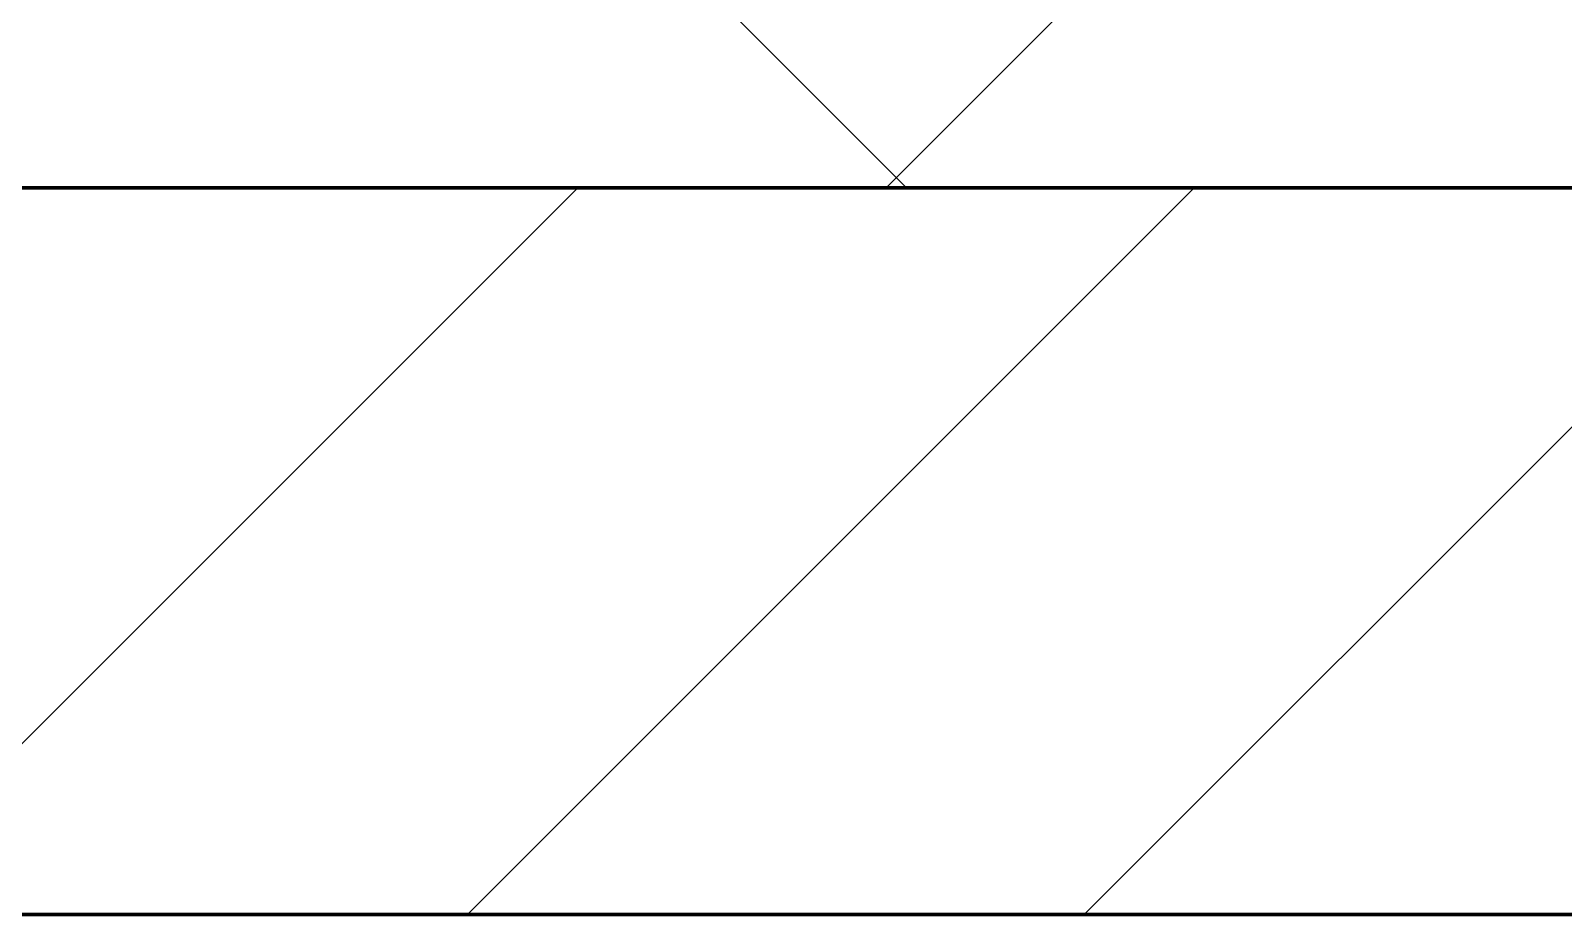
# Model space of a CAD drawing. Header units: millimetres. Extents: x -853432 to -773672, y -18171 to 22484.
# Drawn here: x -784278 to -783856.2, y -4021 to -3777.7 of the extents above; entities that cross this region are included whole.
import ezdxf

# ---------------------------------------------------------------- set-up
doc = ezdxf.new("R2010")
doc.units = ezdxf.units.MM
for name, color, linetype, lineweight in [('A-GLAZ-CURT', 2, 'Continuous', 9), ('A-WALL', 5, 'Continuous', 35), ('A-WALL-PATT', 1, 'Continuous', 35)]:
    doc.layers.add(name, color=color, linetype=linetype, lineweight=lineweight)

# ---------------------------------------------------------------- blocks, each defined once
blk = doc.blocks.new('PPLS-PP19_Custom Tile Pattern - Custom Tile Pattern-V171-4251-01 ENLARGED CONCOURSE LEVEL - REFLECTED CEILING PLAN - SHEET 2')
at = {"layer": 'A-GLAZ-CURT'}
for p, q in [((-300, -50), (300, -50)), ((300, -50), (-300, -50))]:
    blk.add_line(p, q, dxfattribs=at)
blk = doc.blocks.new('PPLS-PP19_Custom Tile Pattern - Custom Tile Pattern-V172-4251-01 ENLARGED CONCOURSE LEVEL - REFLECTED CEILING PLAN - SHEET 2')
at = {"layer": 'A-GLAZ-CURT'}
for p, q in [((-300, -50), (300, -50)), ((300, -50), (-300, -50))]:
    blk.add_line(p, q, dxfattribs=at)
blk = doc.blocks.new('*U1100')
at = {"layer": 'A-GLAZ-CURT'}
for name, p in [('PPLS-PP19_Custom Tile Pattern - Custom Tile Pattern-V171-4251-01 ENLARGED CONCOURSE LEVEL - REFLECTED CEILING PLAN - SHEET 2', (51602.37, -7350)), ('PPLS-PP19_Custom Tile Pattern - Custom Tile Pattern-V172-4251-01 ENLARGED CONCOURSE LEVEL - REFLECTED CEILING PLAN - SHEET 2', (52202.37, -7350))]:
    blk.add_blockref(name, p, dxfattribs=at)

msp = doc.modelspace()

# ---------------------------------------------------------------- hatches: boundary and pattern name
at = {"layer": 'A-WALL-PATT', "lineweight": 9}
h = msp.add_hatch(dxfattribs=at)
h.set_pattern_fill('FP_4', color=256, style=0, pattern_type=2)
h.set_pattern_definition([(45, (0, 0), (-212.13203, 212.13203), []), (135, (0, 0), (-212.13203, -212.13203), [])])
h.paths.add_polyline_path([(-779464.45, -3820.98), (-778775.03, -3820.98), (-778775.03, -3770.98), (-827933.88, -3770.98), (-828045.79, -3820.98), (-779602.34, -3820.98)])
h.paths.add_polyline_path([(-828965.42, -3820.98), (-828156.1, -3820.98), (-828044.19, -3770.98), (-841032.37, -3770.98), (-841032.37, -3820.98), (-829103.3, -3820.98)])
h = msp.add_hatch(dxfattribs=at)
h.set_pattern_fill('FP_2', color=256, style=0, pattern_type=2)
h.set_pattern_definition([(45, (0, 0), (-84.852814, 84.852814), [])])
h.paths.add_polyline_path([(-779326.57, -4020.98), (-778775.03, -4020.98), (-778775.03, -3820.98), (-828045.79, -3820.98), (-828336.65, -3950.93), (-828355, -3909.85), (-828156.1, -3820.98), (-841232.37, -3820.98), (-841232.37, -4020.98), (-779878.11, -4020.98)])
h.paths.add_polyline_path([(-828280, -3860.98), (-828285, -3859.64), (-828288.66, -3855.98), (-828289.66, -3848.39), (-828287.07, -3844.76), (-828282.59, -3841.32), (-828280, -3840.98), (-828272.93, -3843.91), (-828270.34, -3848.39), (-828270.34, -3851.81), (-828272.93, -3858.05), (-828279.18, -3860.64)])

# ---------------------------------------------------------------- linework, layer by layer
at = {"layer": 'A-WALL', "color": 7, "lineweight": 70}
for p, q in [((-785180, -3820.98), (-783980, -3820.98)), ((-783980, -3820.98), (-785180, -3820.98)), ((-783980, -3820.98), (-781580, -3820.98)), ((-781580, -3820.98), (-783980, -3820.98)), ((-783980, -4020.98), (-785180, -4020.98)), ((-781580, -4020.98), (-783980, -4020.98))]:
    msp.add_line(p, q, dxfattribs=at)

# ---------------------------------------------------------------- block references
msp.add_blockref('*U1100', (-835882.37, 3579.02))

doc.saveas('drawing.dxf')
